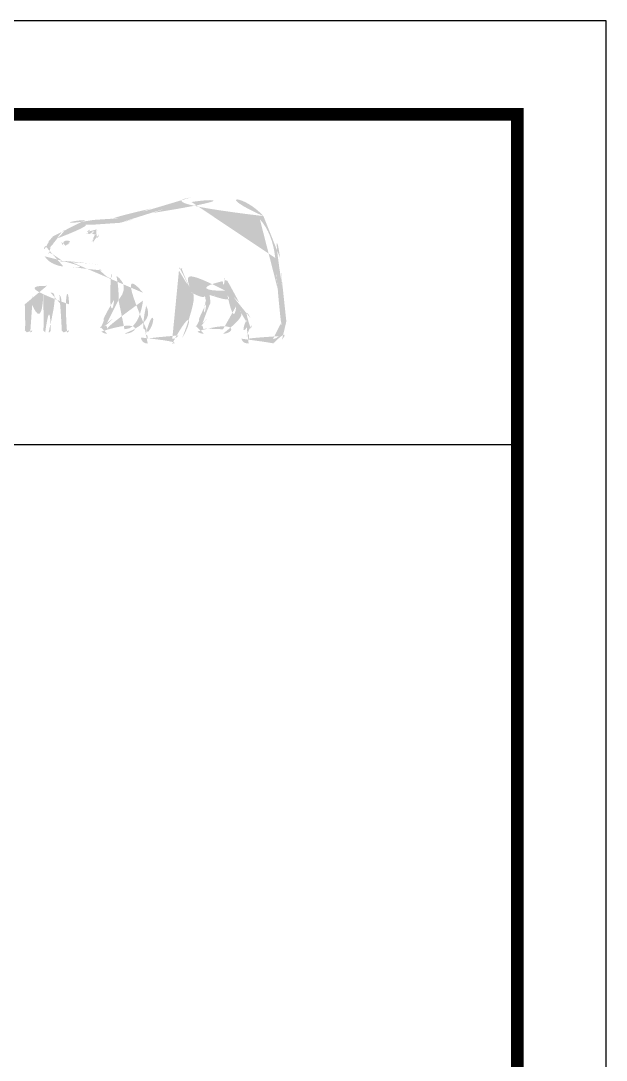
# Model space of a CAD drawing. Extents: x 16296680691 to 16296681342, y -37409619054 to -37409618577.
# Drawn here: x 16296681272.5 to 16296681341.9, y -37409618700.4 to -37409618577.2 of the extents above; entities that cross this region are included whole.
import ezdxf

# ---------------------------------------------------------------- set-up
doc = ezdxf.new("R2010")
doc.units = 0
doc.header["$LTSCALE"] = 10
doc.header["$MEASUREMENT"] = 0
doc.layers.get('0').update_dxf_attribs({"linetype": 'CONTINUOUS'})

msp = doc.modelspace()

# ---------------------------------------------------------------- hatches: boundary and pattern name
h = msp.add_hatch(color=5)
edge = h.paths.add_edge_path()
edge.add_spline(control_points=[(16296681301.24634, -37409618600.344948), (16296681298.909121, -37409618597.724274), (16296681295.269489, -37409618597.697487), (16296681292.62303, -37409618598.133621)], knot_values=[4, 4, 4, 4, 5, 5, 5, 5], degree=3, periodic=0)
edge.add_spline(control_points=[(16296681292.62303, -37409618598.133621), (16296681291.01333, -37409618598.400261), (16296681289.453199, -37409618598.93351), (16296681287.948589, -37409618599.44297)], knot_values=[5, 5, 5, 5, 6, 6, 6, 6], degree=3, periodic=0)
edge.add_spline(control_points=[(16296681287.948589, -37409618599.44297), (16296681286.69771, -37409618599.873131), (16296681285.393311, -37409618600.318176), (16296681284.090891, -37409618600.601662)], knot_values=[6, 6, 6, 6, 7, 7, 7, 7], degree=3, periodic=0)
edge.add_spline(control_points=[(16296681284.090891, -37409618600.601662), (16296681283.18891, -37409618600.791969), (16296681282.049049, -37409618600.796913), (16296681281.047939, -37409618600.80188)], knot_values=[7, 7, 7, 7, 8, 8, 8, 8], degree=3, periodic=0)
edge.add_spline(control_points=[(16296681281.047939, -37409618600.80188), (16296681281.04793, -37409618600.80188), (16296681280.09046, -37409618600.817741), (16296681280.09046, -37409618600.817741)], knot_values=[8.00001, 8.00001, 8.00001, 8.00001, 9, 9, 9, 9], degree=3, periodic=0)
edge.add_spline(control_points=[(16296681280.09046, -37409618600.817741), (16296681278.207211, -37409618600.863373), (16296681276.918671, -37409618601.514549), (16296681276.27836, -37409618602.752533)], knot_values=[9, 9, 9, 9, 10, 10, 10, 10], degree=3, periodic=0)
edge.add_spline(control_points=[(16296681276.27836, -37409618602.752533), (16296681276.27836, -37409618602.752533), (16296681276.246651, -37409618602.807037), (16296681276.246651, -37409618602.807037)], knot_values=[10.00001, 10.00001, 10.00001, 10.00001, 11, 11, 11, 11], degree=3, periodic=0)
edge.add_spline(control_points=[(16296681276.246651, -37409618602.807037), (16296681276.141581, -37409618602.986458), (16296681276.002819, -37409618603.143051), (16296681275.83828, -37409618603.295708)], knot_values=[11, 11, 11, 11, 12, 12, 12, 12], degree=3, periodic=0)
edge.add_spline(control_points=[(16296681275.83828, -37409618603.295708), (16296681275.66581, -37409618603.466187), (16296681275.48938, -37409618603.64064), (16296681275.36647, -37409618603.863663)], knot_values=[12, 12, 12, 12, 13, 13, 13, 13], degree=3, periodic=0)
edge.add_spline(control_points=[(16296681275.36647, -37409618603.863663), (16296681275.122641, -37409618604.28688), (16296681275.10083, -37409618604.71608), (16296681275.305019, -37409618605.107628)], knot_values=[13, 13, 13, 13, 14, 14, 14, 14], degree=3, periodic=0)
edge.add_spline(control_points=[(16296681275.305019, -37409618605.107628), (16296681275.709431, -37409618605.864883), (16296681276.8473, -37409618606.269257), (16296681277.52725, -37409618606.319817), (16296681277.52725, -37409618606.319817), (16296681278.540251, -37409618606.381271), (16296681278.540251, -37409618606.381271)], knot_values=[14, 14, 14, 14, 15, 15, 15, 16, 16, 16, 16], degree=3, periodic=0)
edge.add_spline(control_points=[(16296681278.540251, -37409618606.381271), (16296681279.6147, -37409618606.445709), (16296681280.956751, -37409618606.522011), (16296681281.75169, -37409618606.664757)], knot_values=[16, 16, 16, 16, 17, 17, 17, 17], degree=3, periodic=0)
edge.add_spline(control_points=[(16296681281.75169, -37409618606.664757), (16296681282.2572, -37409618606.754936), (16296681282.74288, -37409618606.911537), (16296681283.19486, -37409618607.116707)], knot_values=[17, 17, 17, 17, 18, 18, 18, 18], degree=3, periodic=0)
edge.add_spline(control_points=[(16296681283.19486, -37409618607.116707), (16296681283.218651, -37409618607.166313), (16296681283.619089, -37409618608.637222), (16296681283.53385, -37409618610.259804)], knot_values=[18, 18, 18, 18, 19, 19, 19, 19], degree=3, periodic=0)
edge.add_spline(control_points=[(16296681283.53385, -37409618610.259804), (16296681283.46644, -37409618611.739632), (16296681282.81028, -37409618612.252052), (16296681282.348391, -37409618612.629723)], knot_values=[19, 19, 19, 19, 20, 20, 20, 20], degree=3, periodic=0)
edge.add_spline(control_points=[(16296681282.348391, -37409618612.629723), (16296681282.34244, -37409618612.636642), (16296681281.88649, -37409618612.989517), (16296681281.85675, -37409618613.429611)], knot_values=[20, 20, 20, 20, 21, 21, 21, 21], degree=3, periodic=0)
edge.add_spline(control_points=[(16296681281.85675, -37409618613.429611), (16296681281.83297, -37409618613.665497), (16296681281.8964, -37409618613.879608), (16296681282.039129, -37409618614.02729)], knot_values=[21, 21, 21, 21, 22, 22, 22, 22], degree=3, periodic=0)
edge.add_spline(control_points=[(16296681282.039129, -37409618614.02729), (16296681282.195749, -37409618614.198753), (16296681282.427679, -37409618614.279037), (16296681282.73296, -37409618614.279037), (16296681282.73296, -37409618614.279037), (16296681284.774799, -37409618614.279037), (16296681284.774799, -37409618614.279037)], knot_values=[22, 22, 22, 22, 23, 23, 23, 24, 24, 24, 24], degree=3, periodic=0)
edge.add_spline(control_points=[(16296681284.774799, -37409618614.279037), (16296681286.449909, -37409618614.279037), (16296681287.159599, -37409618612.323433), (16296681287.33604, -37409618610.957581)], knot_values=[24, 24, 24, 24, 25, 25, 25, 25], degree=3, periodic=0)
edge.add_spline(control_points=[(16296681287.33604, -37409618610.957581), (16296681287.831619, -37409618611.935913), (16296681287.819731, -37409618613.041054), (16296681287.19133, -37409618613.740837)], knot_values=[25, 25, 25, 25, 26, 26, 26, 26], degree=3, periodic=0)
edge.add_spline(control_points=[(16296681287.19133, -37409618613.740837), (16296681287.191311, -37409618613.740837), (16296681286.64617, -37409618614.246338), (16296681286.707621, -37409618614.731018)], knot_values=[26.00001, 26.00001, 26.00001, 26.00001, 27, 27, 27, 27], degree=3, periodic=0)
edge.add_spline(control_points=[(16296681286.707621, -37409618614.731018), (16296681286.759159, -37409618615.242493), (16296681287.183399, -37409618615.445663), (16296681287.52635, -37409618615.445663), (16296681287.52635, -37409618615.445663), (16296681290.43845, -37409618615.445663), (16296681290.43845, -37409618615.445663)], knot_values=[27, 27, 27, 27, 28, 28, 28, 29, 29, 29, 29], degree=3, periodic=0)
edge.add_spline(control_points=[(16296681290.43845, -37409618615.445663), (16296681290.95188, -37409618615.445663), (16296681291.360241, -37409618615.211746), (16296681291.63183, -37409618614.766701)], knot_values=[29, 29, 29, 29, 30, 30, 30, 30], degree=3, periodic=0)
edge.add_spline(control_points=[(16296681291.63183, -37409618614.766701), (16296681292.82126, -37409618612.809143), (16296681292.88073, -37409618610.87928), (16296681292.62303, -37409618609.377617)], knot_values=[30, 30, 30, 30, 31, 31, 31, 31], degree=3, periodic=0)
edge.add_spline(control_points=[(16296681292.62303, -37409618609.377617), (16296681292.975889, -37409618609.448982), (16296681293.570589, -37409618609.558006), (16296681294.294161, -37409618609.636322)], knot_values=[31, 31, 31, 31, 32, 32, 32, 32], degree=3, periodic=0)
edge.add_spline(control_points=[(16296681294.294161, -37409618609.636322), (16296681294.33976, -37409618609.843483), (16296681294.42103, -37409618610.29847), (16296681294.42103, -37409618610.29847)], knot_values=[32, 32, 32, 32, 33, 33, 33, 33], degree=3, periodic=0)
edge.add_spline(control_points=[(16296681294.42103, -37409618610.29847), (16296681294.43688, -37409618610.473877), (16296681294.43688, -37409618610.629509), (16296681294.43688, -37409618610.776207)], knot_values=[33, 33, 33, 33, 34, 34, 34, 34], degree=3, periodic=0)
edge.add_spline(control_points=[(16296681294.43688, -37409618610.776207), (16296681294.43688, -37409618611.905167), (16296681293.93733, -37409618612.392807), (16296681293.65584, -37409618612.668373)], knot_values=[34, 34, 34, 34, 35, 35, 35, 35], degree=3, periodic=0)
edge.add_spline(control_points=[(16296681293.65584, -37409618612.668373), (16296681293.64592, -37409618612.670341), (16296681293.265301, -37409618613.057899), (16296681293.221701, -37409618613.384018)], knot_values=[35, 35, 35, 35, 36, 36, 36, 36], degree=3, periodic=0)
edge.add_spline(control_points=[(16296681293.221701, -37409618613.384018), (16296681293.221701, -37409618613.384018), (16296681293.14043, -37409618613.722023), (16296681293.431829, -37409618614.019363)], knot_values=[36.00001, 36.00001, 36.00001, 36.00001, 37, 37, 37, 37], degree=3, periodic=0)
edge.add_spline(control_points=[(16296681293.431829, -37409618614.019363), (16296681293.594379, -37409618614.188843), (16296681293.85408, -37409618614.279037), (16296681294.19702, -37409618614.279037), (16296681294.19702, -37409618614.279037), (16296681296.45495, -37409618614.279037), (16296681296.45495, -37409618614.279037)], knot_values=[37, 37, 37, 37, 38, 38, 38, 39, 39, 39, 39], degree=3, periodic=0)
edge.add_spline(control_points=[(16296681296.45495, -37409618614.279037), (16296681297.900089, -37409618614.279037), (16296681298.344139, -37409618612.493896), (16296681298.48687, -37409618611.576057)], knot_values=[39, 39, 39, 39, 40, 40, 40, 40], degree=3, periodic=0)
edge.add_spline(control_points=[(16296681298.48687, -37409618611.576057), (16296681298.746559, -37409618611.902184), (16296681299.037979, -37409618612.292686), (16296681299.214411, -37409618612.668373)], knot_values=[40, 40, 40, 40, 41, 41, 41, 41], degree=3, periodic=0)
edge.add_spline(control_points=[(16296681299.214411, -37409618612.668373), (16296681299.333349, -37409618612.922073), (16296681299.35317, -37409618613.205597), (16296681299.26199, -37409618613.472229)], knot_values=[41, 41, 41, 41, 42, 42, 42, 42], degree=3, periodic=0)
edge.add_spline(control_points=[(16296681299.26199, -37409618613.472229), (16296681299.11529, -37409618613.950943), (16296681298.50868, -37409618614.293922), (16296681298.633579, -37409618614.868797)], knot_values=[42, 42, 42, 42, 43, 43, 43, 43], degree=3, periodic=0)
edge.add_spline(control_points=[(16296681298.633579, -37409618614.868797), (16296681298.73864, -37409618615.311867), (16296681299.109341, -37409618615.445663), (16296681299.493919, -37409618615.445663), (16296681299.493919, -37409618615.445663), (16296681302.392151, -37409618615.445663), (16296681302.392151, -37409618615.445663)], knot_values=[43, 43, 43, 43, 44, 44, 44, 45, 45, 45, 45], degree=3, periodic=0)
edge.add_spline(control_points=[(16296681302.392151, -37409618615.445663), (16296681302.415951, -37409618615.445663), (16296681302.996759, -37409618615.452606), (16296681303.460649, -37409618614.957024)], knot_values=[45, 45, 45, 45, 46, 46, 46, 46], degree=3, periodic=0)
edge.add_spline(control_points=[(16296681303.460649, -37409618614.957024), (16296681303.896761, -37409618614.488182), (16296681304.06329, -37409618613.791382), (16296681303.96417, -37409618612.820007)], knot_values=[46, 46, 46, 46, 47, 47, 47, 47], degree=3, periodic=0)
edge.add_spline(control_points=[(16296681303.96417, -37409618612.820007), (16296681303.96417, -37409618612.820007), (16296681303.52607, -37409618609.026733), (16296681303.52607, -37409618609.026733)], knot_values=[0, 0, 0, 0, 1, 1, 1, 1], degree=3, periodic=0)
edge.add_spline(control_points=[(16296681303.52607, -37409618609.026733), (16296681303.36549, -37409618607.925537), (16296681303.33972, -37409618607.332802), (16296681303.31197, -37409618606.748001), (16296681303.31197, -37409618606.748001), (16296681303.206909, -37409618605.251297), (16296681303.206909, -37409618605.251297)], knot_values=[1, 1, 1, 1, 2, 2, 2, 3, 3, 3, 3], degree=3, periodic=0)
edge.add_spline(control_points=[(16296681303.206909, -37409618605.251297), (16296681302.986851, -37409618603.207497), (16296681302.32276, -37409618601.555191), (16296681301.24634, -37409618600.344948)], knot_values=[3, 3, 3, 3, 4, 4, 4, 4], degree=3, periodic=0)
edge = h.paths.add_edge_path(flags=16)
edge.add_spline(control_points=[(16296681284.209841, -37409618601.141869), (16296681285.549919, -37409618600.853447), (16296681286.864229, -37409618600.403412), (16296681288.13097, -37409618599.971298)], knot_values=[31, 31, 31, 31, 32, 32, 32, 32], degree=3, periodic=0)
edge.add_spline(control_points=[(16296681288.13097, -37409618599.971298), (16296681289.60981, -37409618599.463791), (16296681291.14813, -37409618598.940437), (16296681292.71817, -37409618598.676773)], knot_values=[32, 32, 32, 32, 33, 33, 33, 33], degree=3, periodic=0)
edge.add_spline(control_points=[(16296681292.71817, -37409618598.676773), (16296681295.22587, -37409618598.264427), (16296681298.663309, -37409618598.288231), (16296681300.822109, -37409618600.713661)], knot_values=[33, 33, 33, 33, 34, 34, 34, 34], degree=3, periodic=0)
edge.add_spline(control_points=[(16296681300.822109, -37409618600.713661), (16296681301.82321, -37409618601.83667), (16296681302.44171, -37409618603.384911), (16296681302.64986, -37409618605.309822), (16296681302.64986, -37409618605.309822), (16296681302.754919, -37409618606.774773), (16296681302.754919, -37409618606.774773)], knot_values=[34, 34, 34, 34, 35, 35, 35, 36, 36, 36, 36], degree=3, periodic=0)
edge.add_spline(control_points=[(16296681302.754919, -37409618606.774773), (16296681302.782669, -37409618607.366501), (16296681302.81638, -37409618607.97805), (16296681302.97299, -37409618609.101128), (16296681302.97299, -37409618609.101128), (16296681303.40712, -37409618612.882469), (16296681303.40712, -37409618612.882469)], knot_values=[36, 36, 36, 36, 37, 37, 37, 38, 38, 38, 38], degree=3, periodic=0)
edge.add_spline(control_points=[(16296681303.40712, -37409618612.882469), (16296681303.48245, -37409618613.667488), (16296681303.359541, -37409618614.2295), (16296681303.060209, -37409618614.569473)], knot_values=[38, 38, 38, 38, 39, 39, 39, 39], degree=3, periodic=0)
edge.add_spline(control_points=[(16296681303.060209, -37409618614.569473), (16296681302.77475, -37409618614.888611), (16296681302.415951, -37409618614.892593), (16296681302.392151, -37409618614.892593), (16296681302.392151, -37409618614.892593), (16296681299.54347, -37409618614.892593), (16296681299.54347, -37409618614.892593)], knot_values=[0, 0, 0, 0, 1, 1, 1, 2, 2, 2, 2], degree=3, periodic=0)
edge.add_spline(control_points=[(16296681299.54347, -37409618614.892593), (16296681299.36705, -37409618614.892593), (16296681299.23225, -37409618614.817261), (16296681299.23225, -37409618614.613068)], knot_values=[2, 2, 2, 2, 3, 3, 3, 3], degree=3, periodic=0)
edge.add_spline(control_points=[(16296681299.23225, -37409618614.613068), (16296681299.23225, -37409618614.314713), (16296681299.61286, -37409618614.069908), (16296681299.75758, -37409618613.686287)], knot_values=[3, 3, 3, 3, 4, 4, 4, 4], degree=3, periodic=0)
edge.add_spline(control_points=[(16296681299.75758, -37409618613.686287), (16296681299.91815, -37409618613.274979), (16296681299.900299, -37409618612.826927), (16296681299.71793, -37409618612.428497)], knot_values=[4, 4, 4, 4, 5, 5, 5, 5], degree=3, periodic=0)
edge.add_spline(control_points=[(16296681299.71793, -37409618612.428497), (16296681299.376961, -37409618611.713852), (16296681298.87145, -37409618611.147881), (16296681298.385771, -37409618610.600754)], knot_values=[5, 5, 5, 5, 6, 6, 6, 6], degree=3, periodic=0)
edge.add_spline(control_points=[(16296681298.385771, -37409618610.600754), (16296681297.69194, -37409618609.824661), (16296681296.95252, -37409618609.079269), (16296681296.90494, -37409618608.01178)], knot_values=[6, 6, 6, 6, 7, 7, 7, 7], degree=3, periodic=0)
edge.add_spline(control_points=[(16296681296.90494, -37409618608.01178), (16296681296.891069, -37409618607.859154), (16296681296.825649, -37409618607.709442), (16296681296.669041, -37409618607.714439)], knot_values=[7, 7, 7, 7, 8, 8, 8, 8], degree=3, periodic=0)
edge.add_spline(control_points=[(16296681296.669041, -37409618607.714439), (16296681296.520361, -37409618607.721352), (16296681296.4153, -37409618607.859154), (16296681296.42124, -37409618608.056374)], knot_values=[8, 8, 8, 8, 9, 9, 9, 9], degree=3, periodic=0)
edge.add_spline(control_points=[(16296681296.42124, -37409618608.056374), (16296681296.45495, -37409618608.463753), (16296681296.561991, -37409618608.83445), (16296681296.70076, -37409618609.170464)], knot_values=[9, 9, 9, 9, 10, 10, 10, 10], degree=3, periodic=0)
edge.add_spline(control_points=[(16296681296.70076, -37409618609.170464), (16296681294.825439, -37409618609.251732), (16296681292.942181, -37409618608.880051), (16296681292.4902, -37409618608.786888)], knot_values=[10, 10, 10, 10, 11, 11, 11, 11], degree=3, periodic=0)
edge.add_spline(control_points=[(16296681292.4902, -37409618608.786888), (16296681292.161131, -37409618607.44281), (16296681291.61993, -37409618606.57357), (16296681291.614, -37409618606.554749)], knot_values=[11, 11, 11, 11, 12, 12, 12, 12], degree=3, periodic=0)
edge.add_spline(control_points=[(16296681291.614, -37409618606.554749), (16296681291.528749, -37409618606.418953), (16296681291.386009, -37409618606.374352), (16296681291.28096, -37409618606.438759)], knot_values=[12, 12, 12, 12, 13, 13, 13, 13], degree=3, periodic=0)
edge.add_spline(control_points=[(16296681291.28096, -37409618606.438759), (16296681291.169941, -37409618606.505173), (16296681291.14813, -37409618606.664757), (16296681291.22942, -37409618606.795601)], knot_values=[13, 13, 13, 13, 14, 14, 14, 14], degree=3, periodic=0)
edge.add_spline(control_points=[(16296681291.22942, -37409618606.795601), (16296681291.251221, -37409618606.834244), (16296681293.48337, -37409618610.629509), (16296681291.156059, -37409618614.486198)], knot_values=[14, 14, 14, 14, 15, 15, 15, 15], degree=3, periodic=0)
edge.add_spline(control_points=[(16296681291.156059, -37409618614.486198), (16296681290.991529, -37409618614.762733), (16296681290.75761, -37409618614.892593), (16296681290.43845, -37409618614.892593), (16296681290.43845, -37409618614.892593), (16296681287.54022, -37409618614.892593), (16296681287.54022, -37409618614.892593)], knot_values=[15, 15, 15, 15, 16, 16, 16, 17, 17, 17, 17], degree=3, periodic=0)
edge.add_spline(control_points=[(16296681287.54022, -37409618614.892593), (16296681287.421289, -37409618614.892593), (16296681287.244841, -37409618614.80735), (16296681287.244841, -37409618614.612083)], knot_values=[17, 17, 17, 17, 18, 18, 18, 18], degree=3, periodic=0)
edge.add_spline(control_points=[(16296681287.244841, -37409618614.612083), (16296681287.244841, -37409618614.409882), (16296681287.524361, -37409618614.112503), (16296681287.524361, -37409618614.112503)], knot_values=[18, 18, 18, 18, 19, 19, 19, 19], degree=3, periodic=0)
edge.add_spline(control_points=[(16296681287.524361, -37409618614.112503), (16296681288.688009, -37409618612.809143), (16296681288.101231, -37409618610.781143), (16296681286.977221, -37409618609.439079)], knot_values=[19, 19, 19, 19, 20, 20, 20, 20], degree=3, periodic=0)
edge.add_spline(control_points=[(16296681286.977221, -37409618609.439079), (16296681285.888901, -37409618608.144592), (16296681284.114679, -37409618606.517052), (16296681281.846849, -37409618606.112694)], knot_values=[20, 20, 20, 20, 21, 21, 21, 21], degree=3, periodic=0)
edge.add_spline(control_points=[(16296681281.846849, -37409618606.112694), (16296681281.02812, -37409618605.969917), (16296681279.664261, -37409618605.888634), (16296681278.568001, -37409618605.827187), (16296681278.568001, -37409618605.827187), (16296681277.56888, -37409618605.769707), (16296681277.56888, -37409618605.769707)], knot_values=[21, 21, 21, 21, 22, 22, 22, 23, 23, 23, 23], degree=3, periodic=0)
edge.add_spline(control_points=[(16296681277.56888, -37409618605.769707), (16296681277.01185, -37409618605.725121), (16296681276.094009, -37409618605.386147), (16296681275.802601, -37409618604.850853)], knot_values=[23, 23, 23, 23, 24, 24, 24, 24], degree=3, periodic=0)
edge.add_spline(control_points=[(16296681275.802601, -37409618604.850853), (16296681275.67968, -37409618604.627853), (16296681275.695551, -37409618604.393959), (16296681275.856131, -37409618604.144203)], knot_values=[24, 24, 24, 24, 25, 25, 25, 25], degree=3, periodic=0)
edge.add_spline(control_points=[(16296681275.856131, -37409618604.144203), (16296681275.9473, -37409618603.979637), (16296681276.094009, -37409618603.834923), (16296681276.24069, -37409618603.68821)], knot_values=[25, 25, 25, 25, 26, 26, 26, 26], degree=3, periodic=0)
edge.add_spline(control_points=[(16296681276.24069, -37409618603.68821), (16296681276.41317, -37409618603.506821), (16296681276.58959, -37409618603.326447), (16296681276.732321, -37409618603.081596)], knot_values=[26, 26, 26, 26, 27, 27, 27, 27], degree=3, periodic=0)
edge.add_spline(control_points=[(16296681276.732321, -37409618603.081596), (16296681276.732321, -37409618603.081596), (16296681276.77593, -37409618603.007278), (16296681276.77593, -37409618603.007278)], knot_values=[27.00001, 27.00001, 27.00001, 27.00001, 28, 28, 28, 28], degree=3, periodic=0)
edge.add_spline(control_points=[(16296681276.77593, -37409618603.007278), (16296681277.32704, -37409618601.960579), (16296681278.435181, -37409618601.415421), (16296681280.110279, -37409618601.369827)], knot_values=[28, 28, 28, 28, 29, 29, 29, 29], degree=3, periodic=0)
edge.add_spline(control_points=[(16296681280.110279, -37409618601.369827), (16296681280.1103, -37409618601.369827), (16296681281.047939, -37409618601.359932), (16296681281.047939, -37409618601.359932)], knot_values=[29.00001, 29.00001, 29.00001, 29.00001, 30, 30, 30, 30], degree=3, periodic=0)
edge.add_spline(control_points=[(16296681281.047939, -37409618601.359932), (16296681282.07085, -37409618601.352951), (16296681283.248369, -37409618601.34903), (16296681284.209841, -37409618601.141869)], knot_values=[30, 30, 30, 30, 31, 31, 31, 31], degree=3, periodic=0)
edge = h.paths.add_edge_path(flags=0)
edge.add_spline(control_points=[(16296681281.452351, -37409618601.924896), (16296681281.64464, -37409618602.071602), (16296681281.771521, -37409618602.285683), (16296681281.737829, -37409618602.545403)], knot_values=[8, 8, 8, 8, 9, 9, 9, 9], degree=3, periodic=0)
edge.add_spline(control_points=[(16296681281.737829, -37409618602.545403), (16296681281.70015, -37409618602.91906), (16296681281.37702, -37409618603.319489), (16296681281.1332, -37409618603.442383)], knot_values=[7, 7, 7, 7, 8, 8, 8, 8], degree=3, periodic=0)
edge.add_spline(control_points=[(16296681281.1332, -37409618603.442383), (16296681281.047939, -37409618603.476097), (16296681280.938919, -37409618603.456284), (16296681280.90522, -37409618603.373016)], knot_values=[6, 6, 6, 6, 7, 7, 7, 7], degree=3, periodic=0)
edge.add_spline(control_points=[(16296681280.90522, -37409618603.373016), (16296681280.8636, -37409618603.28978), (16296681280.915131, -37409618603.185677), (16296681280.99641, -37409618603.136108)], knot_values=[5, 5, 5, 5, 6, 6, 6, 6], degree=3, periodic=0)
edge.add_spline(control_points=[(16296681280.99641, -37409618603.136108), (16296681281.1332, -37409618603.052872), (16296681281.33737, -37409618602.783257), (16296681281.36117, -37409618602.552307)], knot_values=[4, 4, 4, 4, 5, 5, 5, 5], degree=3, periodic=0)
edge.add_spline(control_points=[(16296681281.36117, -37409618602.552307), (16296681281.37702, -37409618602.41256), (16296681281.33737, -37409618602.300537), (16296681281.22438, -37409618602.221283)], knot_values=[3, 3, 3, 3, 4, 4, 4, 4], degree=3, periodic=0)
edge.add_spline(control_points=[(16296681281.22438, -37409618602.221283), (16296681280.925039, -37409618602.010147), (16296681280.576151, -37409618602.423424), (16296681280.54047, -37409618602.453209)], knot_values=[2, 2, 2, 2, 3, 3, 3, 3], degree=3, periodic=0)
edge.add_spline(control_points=[(16296681280.54047, -37409618602.453209), (16296681280.47703, -37409618602.524559), (16296681280.36799, -37409618602.542397), (16296681280.30654, -37409618602.483917)], knot_values=[1, 1, 1, 1, 2, 2, 2, 2], degree=3, periodic=0)
edge.add_spline(control_points=[(16296681280.30654, -37409618602.483917), (16296681280.229231, -37409618602.423424), (16296681280.243111, -37409618602.310478), (16296681280.30654, -37409618602.236137)], knot_values=[0, 0, 0, 0, 1, 1, 1, 1], degree=3, periodic=0)
edge.add_spline(control_points=[(16296681280.30654, -37409618602.236137), (16296681280.4909, -37409618602.035919), (16296681280.99641, -37409618601.61068), (16296681281.452351, -37409618601.924896)], knot_values=[9, 9, 9, 9, 10, 10, 10, 10], degree=3, periodic=0)
edge = h.paths.add_edge_path(flags=16)
edge.add_spline(control_points=[(16296681284.05719, -37409618610.285561), (16296681284.114679, -37409618609.112984), (16296681283.942221, -37409618608.03756), (16296681283.81336, -37409618607.44281), (16296681283.81336, -37409618607.44281), (16296681285.63516, -37409618608.484573), (16296681286.96533, -37409618610.354912)], knot_values=[5, 5, 5, 5, 6, 6, 6, 7, 7, 7, 7], degree=3, periodic=0)
edge.add_spline(control_points=[(16296681286.96533, -37409618610.354912), (16296681286.864229, -37409618611.147881), (16296681286.42017, -37409618613.757698), (16296681284.774799, -37409618613.757698), (16296681284.774799, -37409618613.757698), (16296681282.73296, -37409618613.757698), (16296681282.73296, -37409618613.757698)], knot_values=[0, 0, 0, 0, 1, 1, 1, 2, 2, 2, 2], degree=3, periodic=0)
edge.add_spline(control_points=[(16296681282.73296, -37409618613.757698), (16296681282.576349, -37409618613.757698), (16296681282.403891, -37409618613.631813), (16296681282.403891, -37409618613.436531)], knot_values=[2, 2, 2, 2, 3, 3, 3, 3], degree=3, periodic=0)
edge.add_spline(control_points=[(16296681282.403891, -37409618613.436531), (16296681282.403891, -37409618613.239281), (16296681282.657631, -37409618613.042023), (16296681282.681431, -37409618613.034126)], knot_values=[3, 3, 3, 3, 4, 4, 4, 4], degree=3, periodic=0)
edge.add_spline(control_points=[(16296681282.681431, -37409618613.034126), (16296681283.19486, -37409618612.62574), (16296681283.971939, -37409618611.997337), (16296681284.05719, -37409618610.285561)], knot_values=[4, 4, 4, 4, 5, 5, 5, 5], degree=3, periodic=0)
edge = h.paths.add_edge_path(flags=0)
edge.add_spline(control_points=[(16296681278.322201, -37409618603.326447), (16296681278.322201, -37409618603.326447), (16296681278.387609, -37409618603.35717), (16296681278.29245, -37409618603.469147)], knot_values=[1.00001, 1.00001, 1.00001, 1.00001, 2, 2, 2, 2], degree=3, periodic=0)
edge.add_spline(control_points=[(16296681278.29245, -37409618603.469147), (16296681278.04664, -37409618603.814102), (16296681277.796869, -37409618603.89045), (16296681277.79685, -37409618603.89045)], knot_values=[2, 2, 2, 2, 2.99999, 2.99999, 2.99999, 2.99999], degree=3, periodic=0)
edge.add_spline(control_points=[(16296681277.79685, -37409618603.89045), (16296681277.79685, -37409618603.89045), (16296681277.612499, -37409618603.955856), (16296681277.507429, -37409618603.83094)], knot_values=[3.00001, 3.00001, 3.00001, 3.00001, 4, 4, 4, 4], degree=3, periodic=0)
edge.add_spline(control_points=[(16296681277.507429, -37409618603.83094), (16296681277.29928, -37409618603.585152), (16296681277.28739, -37409618603.445381), (16296681277.28739, -37409618603.445381), (16296681277.28739, -37409618603.445381), (16296681277.26955, -37409618603.340286), (16296681277.374611, -37409618603.316528)], knot_values=[4, 4, 4, 4, 5, 5, 5, 6, 6, 6, 6], degree=3, periodic=0)
edge.add_spline(control_points=[(16296681278.322201, -37409618603.326447), (16296681277.796869, -37409618603.123222), (16296681277.37462, -37409618603.31649), (16296681277.374611, -37409618603.316528)], knot_values=[0.00001, 0.00001, 0.00001, 0.00001, 1, 1, 1, 1], degree=3, periodic=0)
edge = h.paths.add_edge_path(flags=16)
edge.add_spline(control_points=[(16296681294.855169, -37409618609.679916), (16296681295.49349, -37409618609.727493), (16296681296.292391, -37409618609.756241), (16296681296.9783, -37409618609.71463)], knot_values=[6, 6, 6, 6, 7, 7, 7, 7], degree=3, periodic=0)
edge.add_spline(control_points=[(16296681296.9783, -37409618609.71463), (16296681297.239969, -37409618610.124977), (16296681297.676081, -37409618610.640388), (16296681298.011101, -37409618611.02697)], knot_values=[7, 7, 7, 7, 8, 8, 8, 8], degree=3, periodic=0)
edge.add_spline(control_points=[(16296681298.011101, -37409618611.02697), (16296681298.005159, -37409618611.059662), (16296681297.82873, -37409618613.757698), (16296681296.45495, -37409618613.757698)], knot_values=[9, 9, 9, 9, 10, 10, 10, 10], degree=3, periodic=0)
edge.add_spline(control_points=[(16296681296.45495, -37409618613.757698), (16296681296.45495, -37409618613.757698), (16296681294.131611, -37409618613.757698), (16296681294.131611, -37409618613.757698)], knot_values=[0, 0, 0, 0, 1, 1, 1, 1], degree=3, periodic=0)
edge.add_spline(control_points=[(16296681294.131611, -37409618613.757698), (16296681293.949221, -37409618613.757698), (16296681293.812441, -37409618613.615913), (16296681293.812441, -37409618613.436531)], knot_values=[1, 1, 1, 1, 2, 2, 2, 2], degree=3, periodic=0)
edge.add_spline(control_points=[(16296681293.812441, -37409618613.436531), (16296681293.812441, -37409618613.263069), (16296681294.00672, -37409618613.050972), (16296681294.020599, -37409618613.042023)], knot_values=[2, 2, 2, 2, 3, 3, 3, 3], degree=3, periodic=0)
edge.add_spline(control_points=[(16296681294.020599, -37409618613.042023), (16296681294.498341, -37409618612.583107), (16296681294.978069, -37409618611.956711), (16296681294.978069, -37409618610.78611)], knot_values=[3, 3, 3, 3, 4, 4, 4, 4], degree=3, periodic=0)
edge.add_spline(control_points=[(16296681294.978069, -37409618610.78611), (16296681294.978069, -37409618610.617592), (16296681294.968161, -37409618610.434227), (16296681294.94438, -37409618610.243927)], knot_values=[4, 4, 4, 4, 5, 5, 5, 5], degree=3, periodic=0)
edge.add_spline(control_points=[(16296681294.94438, -37409618610.243927), (16296681294.94438, -37409618610.243927), (16296681294.882919, -37409618609.904953), (16296681294.855169, -37409618609.679916)], knot_values=[5.00001, 5.00001, 5.00001, 5.00001, 6, 6, 6, 6], degree=3, periodic=0)
h = msp.add_hatch(color=5)
edge = h.paths.add_edge_path()
edge.add_spline(control_points=[(16296681273.825001, -37409618610.869972), (16296681273.825001, -37409618609.547073), (16296681274.00699, -37409618609.41758), (16296681275.129339, -37409618609.412682)], knot_values=[5, 5, 5, 5, 6, 6, 6, 6], degree=3, periodic=0)
edge.add_spline(control_points=[(16296681275.129339, -37409618609.412682), (16296681275.129339, -37409618609.491753), (16296681275.129339, -37409618613.889481), (16296681275.129339, -37409618613.889481)], knot_values=[6, 6, 6, 6, 7, 7, 7, 7], degree=3, periodic=0)
edge.add_spline(control_points=[(16296681275.129339, -37409618613.889481), (16296681275.129339, -37409618614.028069), (16296681275.232929, -37409618614.127449), (16296681275.36451, -37409618614.127449)], knot_values=[7, 7, 7, 7, 8, 8, 8, 8], degree=3, periodic=0)
edge.add_spline(control_points=[(16296681275.36451, -37409618614.127449), (16296681275.364519, -37409618614.127449), (16296681275.770479, -37409618614.127449), (16296681275.770479, -37409618614.127449)], knot_values=[8.00001, 8.00001, 8.00001, 8.00001, 9, 9, 9, 9], degree=3, periodic=0)
edge.add_spline(control_points=[(16296681275.770479, -37409618614.127449), (16296681275.918859, -37409618614.127449), (16296681276.00565, -37409618614.000061), (16296681276.00565, -37409618613.889481), (16296681276.00565, -37409618613.889481), (16296681276.00565, -37409618609.508583), (16296681276.00565, -37409618609.421089)], knot_values=[9, 9, 9, 9, 10, 10, 10, 11, 11, 11, 11], degree=3, periodic=0)
edge.add_spline(control_points=[(16296681276.00565, -37409618609.421089), (16296681276.530609, -37409618609.424583), (16296681276.865179, -37409618609.478447), (16296681277.051359, -37409618609.664673)], knot_values=[11, 11, 11, 11, 12, 12, 12, 12], degree=3, periodic=0)
edge.add_spline(control_points=[(16296681277.051359, -37409618609.664673), (16296681277.268339, -37409618609.873222), (16296681277.303341, -37409618610.266586), (16296681277.303341, -37409618610.869972), (16296681277.303341, -37409618610.869972), (16296681277.303341, -37409618613.889481), (16296681277.303341, -37409618613.889481)], knot_values=[12, 12, 12, 12, 13, 13, 13, 14, 14, 14, 14], degree=3, periodic=0)
edge.add_spline(control_points=[(16296681277.303341, -37409618613.889481), (16296681277.303341, -37409618614.020363), (16296681277.41114, -37409618614.127449), (16296681277.538521, -37409618614.127449)], knot_values=[14, 14, 14, 14, 15, 15, 15, 15], degree=3, periodic=0)
edge.add_spline(control_points=[(16296681277.538521, -37409618614.127449), (16296681277.53853, -37409618614.127449), (16296681277.954281, -37409618614.127449), (16296681277.954281, -37409618614.127449)], knot_values=[15.00001, 15.00001, 15.00001, 15.00001, 16, 16, 16, 16], degree=3, periodic=0)
edge.add_spline(control_points=[(16296681277.954281, -37409618614.127449), (16296681278.088671, -37409618614.127449), (16296681278.186661, -37409618613.995163), (16296681278.186661, -37409618613.889481), (16296681278.186661, -37409618613.889481), (16296681278.186661, -37409618610.800636), (16296681278.186661, -37409618610.800636)], knot_values=[16, 16, 16, 16, 17, 17, 17, 18, 18, 18, 18], degree=3, periodic=0)
edge.add_spline(control_points=[(16296681278.186661, -37409618610.800636), (16296681278.186661, -37409618608.923409), (16296681277.565121, -37409618608.606331), (16296681275.568899, -37409618608.606331)], knot_values=[18, 18, 18, 18, 19, 19, 19, 19], degree=3, periodic=0)
edge.add_spline(control_points=[(16296681275.568899, -37409618608.606331), (16296681273.57023, -37409618608.606331), (16296681272.946581, -37409618608.923409), (16296681272.946581, -37409618610.800636)], knot_values=[19, 19, 19, 19, 20, 20, 20, 20], degree=3, periodic=0)
edge.add_spline(control_points=[(16296681272.946581, -37409618610.800636), (16296681272.946581, -37409618610.800636), (16296681272.946581, -37409618613.889481), (16296681272.946581, -37409618613.889481)], knot_values=[0, 0, 0, 0, 1, 1, 1, 1], degree=3, periodic=0)
edge.add_spline(control_points=[(16296681272.946581, -37409618613.889481), (16296681272.946581, -37409618614.025253), (16296681273.05228, -37409618614.127449), (16296681273.186661, -37409618614.127449)], knot_values=[1, 1, 1, 1, 2, 2, 2, 2], degree=3, periodic=0)
edge.add_spline(control_points=[(16296681273.186661, -37409618614.127449), (16296681273.18667, -37409618614.127449), (16296681273.594721, -37409618614.127449), (16296681273.594721, -37409618614.127449)], knot_values=[2.00001, 2.00001, 2.00001, 2.00001, 3, 3, 3, 3], degree=3, periodic=0)
edge.add_spline(control_points=[(16296681273.594721, -37409618614.127449), (16296681273.741011, -37409618614.127449), (16296681273.825001, -37409618614.000061), (16296681273.825001, -37409618613.889481), (16296681273.825001, -37409618613.889481), (16296681273.825001, -37409618610.869972), (16296681273.825001, -37409618610.869972)], knot_values=[3, 3, 3, 3, 4, 4, 4, 5, 5, 5, 5], degree=3, periodic=0)

# ---------------------------------------------------------------- linework, layer by layer
at = {"color": 5, "ltscale": 40}
msp.add_line((16296681331.36837, -37409618627.463226), (16296681227.32527, -37409618627.463226), dxfattribs=at)
at = {"ltscale": 0.5}
msp.add_lwpolyline([(16296680690.900061, -37409619054.200798), (16296681341.900061, -37409619054.200798), (16296681341.900061, -37409618577.200798), (16296680690.900061, -37409618577.200798)], close=True, dxfattribs=at)
at = {"color": 5, "linetype": 'ByBlock', "lineweight": 200, "const_width": 1.5}
msp.add_lwpolyline([(16296680701.36825, -37409619033.776077), (16296681331.36825, -37409619033.776077), (16296681331.36825, -37409618588.276077), (16296680701.36825, -37409618588.276077)], close=True, dxfattribs=at)

doc.saveas('drawing.dxf')
